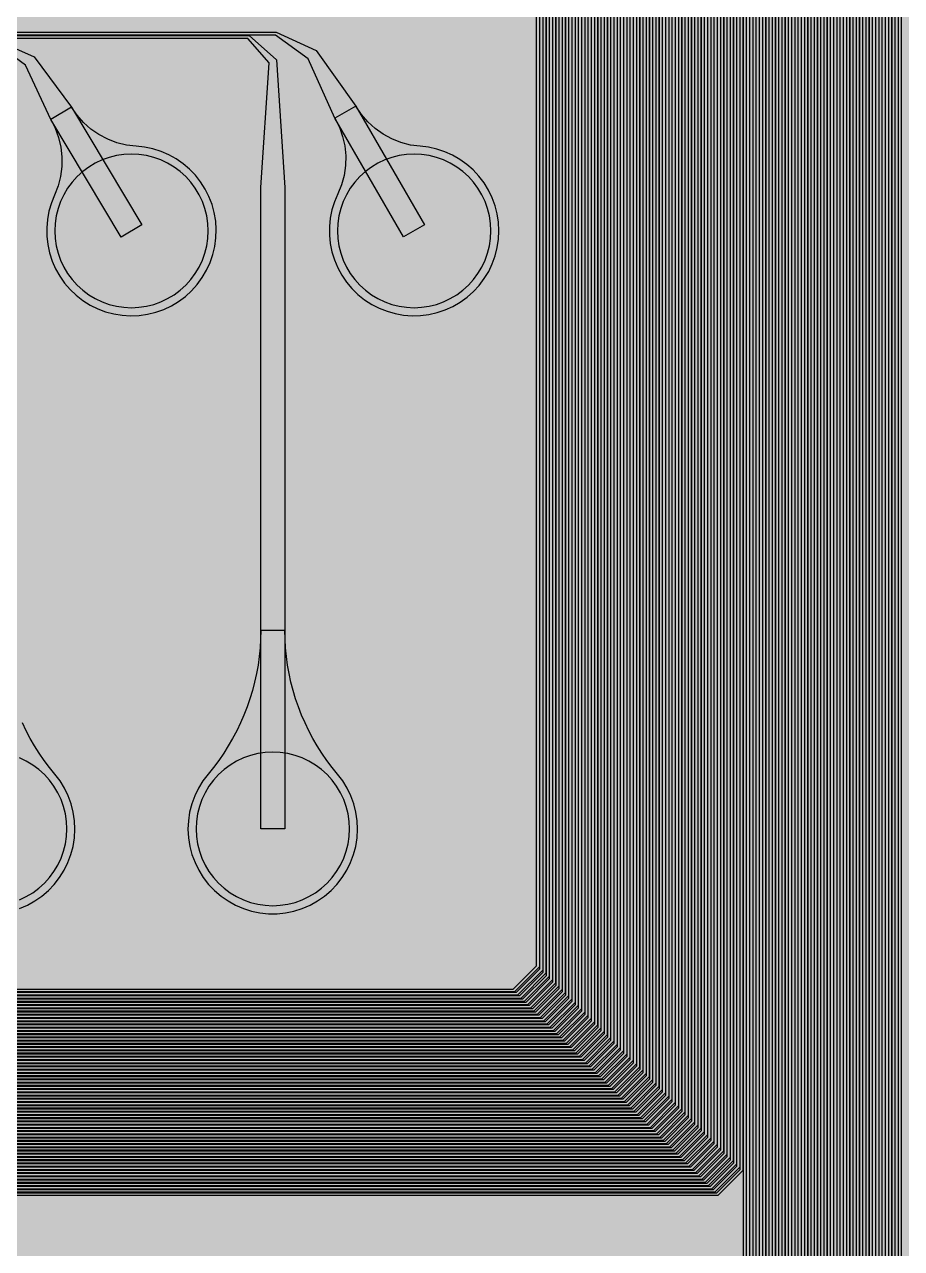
# Model space of a CAD drawing. Header units: metres. Extents: x -7231 to 10969, y -37556 to 1873.
# Drawn here: x -301 to 785, y -21300 to -19786 of the extents above; entities that cross this region are included whole.
import ezdxf

# ---------------------------------------------------------------- set-up
doc = ezdxf.new("R2010")
doc.units = ezdxf.units.M
for name, color, linetype in [('Metal1', 4, 'CONTINUOUS'), ('Metal2', 3, 'CONTINUOUS'), ('Polyimide', 7, 'CONTINUOUS'), ('Polyimide_Negative', 5, 'CONTINUOUS')]:
    doc.layers.add(name, color=color, linetype=linetype)

msp = doc.modelspace()

# ---------------------------------------------------------------- hatches: boundary and pattern name
at = {"layer": 'Polyimide'}
msp.add_hatch(color=7, dxfattribs=at).paths.add_polyline_path([(4065.7, -468), (4066.7, -502), (4068.5, -536), (4071.4, -570), (4075.5, -604), (4081, -638), (4088, -672), (4096.5, -706), (4106.6, -740), (4118.3, -774), (4131.6, -808), (4146.5, -842), (4162.9, -876), (4180.7, -910), (4199.8, -944), (4220.2, -978), (4241.7, -1012), (4264.2, -1046), (4287.5, -1080), (4311.5, -1114), (4336, -1148), (4360.9, -1182), (4385.9, -1216), (4410.9, -1250), (4435.7, -1284), (4460.2, -1318), (4484.2, -1352), (4507.5, -1385.9), (4530, -1419.9), (4551.5, -1453.9), (4571.9, -1487.9), (4591.1, -1521.9), (4608.9, -1555.9), (4625.3, -1589.9), (4640.1, -1623.9), (4653.4, -1657.9), (4665.1, -1691.9), (4675.2, -1725.9), (4683.7, -1759.9), (4690.7, -1793.9), (4696.2, -1827.9), (4700.3, -1861.9), (4703.2, -1895.9), (4705.1, -1929.9), (4706.1, -1963.9), (4706.4, -1997.9), (4706.5, -2031.9), (4706.5, -4793), (4710, -4838.4), (4720.2, -4882.7), (4737.1, -4925), (4760.1, -4964.2), (4788.9, -4999.5), (4822.6, -5030), (4860.5, -5055.1), (4901.8, -5074.2), (4901.8, -5074.2), (4970.7, -5105.2), (5034.7, -5145.3), (5092.8, -5193.5), (5143.8, -5249.2), (5186.9, -5311.2), (5221.2, -5378.4), (5246.2, -5449.7), (5261.4, -5523.7), (5266.5, -5599), (5261.4, -5674.3), (5246.2, -5748.3), (5221.2, -5819.6), (5186.9, -5886.8), (5143.8, -5948.8), (5092.8, -6004.5), (5034.7, -6052.7), (4970.7, -6092.8), (4901.8, -6123.8), (4860.5, -6142.9), (4822.6, -6168), (4788.9, -6198.5), (4760.1, -6233.8), (4737.1, -6273), (4720.2, -6315.3), (4710, -6359.6), (4706.5, -6405), (4706.5, -9221.5), (4710, -9266.9), (4720.2, -9311.2), (4737.1, -9353.5), (4760.1, -9392.7), (4788.9, -9428), (4822.6, -9458.5), (4860.5, -9483.6), (4901.8, -9502.7), (4970.7, -9533.7), (5034.7, -9573.8), (5092.8, -9622), (5143.8, -9677.7), (5186.9, -9739.7), (5221.2, -9806.9), (5246.2, -9878.2), (5261.4, -9952.2), (5266.5, -10027.5), (5261.4, -10102.8), (5246.2, -10176.8), (5221.2, -10248.1), (5186.9, -10315.3), (5143.8, -10377.3), (5092.8, -10433), (5034.7, -10481.2), (4970.7, -10521.3), (4901.8, -10552.3), (4860.5, -10571.4), (4822.6, -10596.5), (4788.9, -10627), (4760.1, -10662.3), (4737.1, -10701.5), (4720.2, -10743.8), (4710, -10788.1), (4706.5, -10833.5), (4706.5, -13650), (4710, -13695.4), (4720.2, -13739.7), (4737.1, -13782), (4760.1, -13821.2), (4788.9, -13856.5), (4822.6, -13887), (4860.5, -13912.1), (4901.8, -13931.2), (4970.7, -13962.2), (5034.7, -14002.2), (5092.8, -14050.5), (5143.8, -14106.2), (5186.9, -14168.2), (5221.2, -14235.4), (5246.2, -14306.7), (5261.4, -14380.7), (5266.5, -14456), (5261.4, -14531.3), (5246.2, -14605.3), (5221.2, -14676.5), (5186.9, -14743.8), (5143.8, -14805.8), (5092.8, -14861.5), (5034.7, -14909.7), (4970.7, -14949.8), (4901.8, -14980.8), (4860.5, -14999.9), (4822.6, -15025), (4788.9, -15055.5), (4760.1, -15090.8), (4737.1, -15130), (4720.2, -15172.3), (4710, -15216.6), (4706.5, -15262), (4706.5, -15456), (4720.9, -15750), (4764.1, -16041.3), (4835.7, -16326.8), (4934.9, -16604), (5060.7, -16870.2), (5212.1, -17122.7), (5387.5, -17359.2), (5585.2, -17577.3), (5803.3, -17775), (6039.8, -17950.4), (6292.3, -18101.8), (6558.4, -18227.6), (6835.6, -18326.8), (7121.2, -18398.3), (7412.4, -18441.5), (7706.5, -18456), (9969, -18456), (10047.4, -18459.8), (10125.1, -18471.4), (10201.2, -18490.4), (10275.2, -18516.9), (10346.1, -18550.5), (10413.5, -18590.8), (10476.5, -18637.6), (10534.7, -18690.3), (10587.4, -18748.5), (10634.2, -18811.5), (10674.5, -18878.9), (10708.1, -18949.8), (10734.6, -19023.8), (10753.6, -19099.9), (10765.2, -19177.6), (10769, -19256), (10769, -20895.8), (10730.2, -20951.4), (10694.6, -21009.1), (10662.2, -21068.6), (10633.2, -21129.9), (10607.6, -21192.7), (10585.5, -21256.7), (10566.9, -21322), (10552, -21388.1), (10540.8, -21455), (10533.4, -21522.3), (10529.6, -21590), (10529.6, -21657.8), (10533.4, -21725.5), (10540.8, -21792.9), (10552, -21859.7), (10566.9, -21925.9), (10585.5, -21991.1), (10607.6, -22055.2), (10633.2, -22117.9), (10662.2, -22179.2), (10694.6, -22238.7), (10730.2, -22296.4), (10769, -22352), (10769, -32454.2), (10728.7, -32510.5), (10691.7, -32568.9), (10658, -32629.3), (10627.8, -32691.6), (10601.2, -32755.4), (10578.2, -32820.7), (10558.9, -32887.1), (10543.4, -32954.5), (10531.8, -33022.7), (10524, -33091.4), (10520.1, -33160.5), (10520.1, -33229.7), (10524, -33298.8), (10531.8, -33367.5), (10543.4, -33435.7), (10558.9, -33503.1), (10578.2, -33569.5), (10601.2, -33634.8), (10627.8, -33698.6), (10658, -33760.8), (10691.7, -33821.3), (10728.7, -33879.7), (10769, -33936), (10769, -36556), (10765.2, -36634.4), (10753.6, -36712.1), (10734.6, -36788.2), (10708.1, -36862.1), (10674.5, -36933.1), (10634.2, -37000.5), (10587.4, -37063.5), (10534.7, -37121.7), (10476.5, -37174.4), (10413.5, -37221.2), (10346.1, -37261.5), (10275.2, -37295.1), (10201.2, -37321.6), (10125.1, -37340.6), (10047.4, -37352.1), (9969, -37356), (-6231, -37356), (-6309.4, -37352.1), (-6387.1, -37340.6), (-6463.2, -37321.6), (-6537.2, -37295.1), (-6608.1, -37261.5), (-6675.5, -37221.2), (-6738.5, -37174.4), (-6796.7, -37121.7), (-6849.4, -37063.5), (-6896.2, -37000.5), (-6936.5, -36933.1), (-6970.1, -36862.1), (-6996.6, -36788.2), (-7015.6, -36712.1), (-7027.2, -36634.4), (-7031, -36556), (-7031, -33936), (-6990.7, -33879.8), (-6953.7, -33821.3), (-6920, -33760.9), (-6889.8, -33698.6), (-6863.2, -33634.8), (-6840.2, -33569.5), (-6820.9, -33503.1), (-6805.4, -33435.7), (-6793.7, -33367.5), (-6785.9, -33298.8), (-6782, -33229.7), (-6782, -33160.5), (-6785.9, -33091.4), (-6793.7, -33022.7), (-6805.4, -32954.5), (-6820.9, -32887.1), (-6840.2, -32820.6), (-6863.2, -32755.4), (-6889.8, -32691.5), (-6920, -32629.3), (-6953.7, -32568.9), (-6990.7, -32510.4), (-7031, -32454.2), (-7031, -22364.8), (-6990.7, -22308.6), (-6953.7, -22250.1), (-6920, -22189.7), (-6889.8, -22127.5), (-6863.2, -22063.6), (-6840.2, -21998.4), (-6820.9, -21931.9), (-6805.4, -21864.5), (-6793.7, -21796.3), (-6785.9, -21727.6), (-6782, -21658.5), (-6782, -21589.3), (-6785.9, -21520.3), (-6793.7, -21451.5), (-6805.4, -21383.3), (-6820.9, -21315.9), (-6840.2, -21249.5), (-6863.2, -21184.2), (-6889.8, -21120.4), (-6920, -21058.1), (-6953.7, -20997.7), (-6990.7, -20939.3), (-7031, -20883), (-7031, -19256), (-7027.2, -19177.6), (-7015.6, -19099.9), (-6996.6, -19023.8), (-6970.1, -18949.8), (-6936.5, -18878.9), (-6896.2, -18811.5), (-6849.4, -18748.5), (-6796.7, -18690.3), (-6738.5, -18637.6), (-6675.5, -18590.8), (-6608.1, -18550.5), (-6537.2, -18516.9), (-6463.2, -18490.4), (-6387.1, -18471.4), (-6309.4, -18459.8), (-6231, -18456), (-3968.5, -18456), (-3674.4, -18441.5), (-3383.2, -18398.3), (-3097.6, -18326.8), (-2820.4, -18227.6), (-2554.3, -18101.8), (-2301.8, -17950.4), (-2065.3, -17775), (-1847.2, -17577.3), (-1649.5, -17359.2), (-1474.1, -17122.7), (-1322.7, -16870.2), (-1196.9, -16604), (-1097.7, -16326.8), (-1026.1, -16041.3), (-982.9, -15750), (-968.5, -15456), (-968.5, -15262), (-972, -15216.6), (-982.2, -15172.3), (-999.1, -15130), (-1022.1, -15090.8), (-1050.9, -15055.5), (-1084.6, -15025), (-1122.5, -14999.9), (-1163.8, -14980.8), (-1232.7, -14949.8), (-1296.7, -14909.7), (-1354.8, -14861.5), (-1405.8, -14805.8), (-1448.9, -14743.8), (-1483.2, -14676.5), (-1508.2, -14605.3), (-1523.4, -14531.3), (-1528.5, -14456), (-1523.4, -14380.7), (-1508.2, -14306.7), (-1483.2, -14235.4), (-1448.9, -14168.2), (-1405.8, -14106.2), (-1354.8, -14050.5), (-1296.7, -14002.2), (-1232.7, -13962.2), (-1163.8, -13931.2), (-1122.5, -13912.1), (-1084.6, -13887), (-1050.9, -13856.5), (-1022.1, -13821.2), (-999.1, -13782), (-982.2, -13739.7), (-972, -13695.4), (-968.5, -13650), (-968.5, -12309.6), (-972, -12264.3), (-982.2, -12219.9), (-999.1, -12177.7), (-1022.1, -12138.5), (-1050.9, -12103.2), (-1084.6, -12072.6), (-1122.5, -12047.5), (-1163.8, -12028.5), (-1232.7, -11997.4), (-1296.7, -11957.4), (-1354.8, -11909.1), (-1405.8, -11853.5), (-1448.9, -11791.5), (-1483.2, -11724.2), (-1508.2, -11653), (-1523.4, -11579), (-1528.5, -11503.7), (-1523.4, -11428.3), (-1508.2, -11354.4), (-1483.2, -11283.1), (-1448.9, -11215.9), (-1405.8, -11153.8), (-1354.8, -11098.2), (-1296.7, -11049.9), (-1232.7, -11009.9), (-1163.8, -10978.8), (-1122.5, -10959.8), (-1084.6, -10934.7), (-1050.9, -10904.1), (-1022.1, -10868.9), (-999.1, -10829.6), (-982.2, -10787.4), (-972, -10743), (-968.5, -10697.7), (-968.5, -9357.3), (-972, -9311.9), (-982.2, -9267.6), (-999.1, -9225.4), (-1022.1, -9186.1), (-1050.9, -9150.8), (-1084.6, -9120.3), (-1122.5, -9095.2), (-1163.8, -9076.2), (-1163.8, -9076.2), (-1232.7, -9045.1), (-1296.7, -9005.1), (-1354.8, -8956.8), (-1405.8, -8901.1), (-1448.9, -8839.1), (-1483.2, -8771.9), (-1508.2, -8700.6), (-1523.4, -8626.7), (-1528.5, -8551.3), (-1523.4, -8476), (-1508.2, -8402), (-1483.2, -8330.8), (-1448.9, -8263.5), (-1405.8, -8201.5), (-1354.8, -8145.9), (-1296.7, -8097.6), (-1232.7, -8057.6), (-1163.8, -8026.5), (-1163.8, -8026.5), (-1122.5, -8007.4), (-1084.6, -7982.4), (-1050.9, -7951.8), (-1022.1, -7916.5), (-999.1, -7877.3), (-982.2, -7835), (-972, -7790.7), (-968.5, -7745.4), (-968.5, -6405), (-972, -6359.6), (-982.2, -6315.3), (-999.1, -6273), (-1022.1, -6233.8), (-1050.9, -6198.5), (-1084.6, -6168), (-1122.5, -6142.9), (-1163.8, -6123.8), (-1163.8, -6123.8), (-1232.7, -6092.8), (-1296.7, -6052.7), (-1354.8, -6004.5), (-1405.8, -5948.8), (-1448.9, -5886.8), (-1483.2, -5819.6), (-1508.2, -5748.3), (-1523.4, -5674.3), (-1528.5, -5599), (-1523.4, -5523.7), (-1508.2, -5449.7), (-1483.2, -5378.4), (-1448.9, -5311.2), (-1405.8, -5249.2), (-1354.8, -5193.5), (-1296.7, -5145.3), (-1232.7, -5105.2), (-1163.8, -5074.2), (-1163.8, -5074.2), (-1122.5, -5055.1), (-1084.6, -5030), (-1050.9, -4999.5), (-1022.1, -4964.2), (-999.1, -4925), (-982.2, -4882.7), (-972, -4838.4), (-968.5, -4793), (-968.5, -2031.9), (-968.4, -1997.9), (-968.1, -1963.9), (-967.1, -1929.9), (-965.2, -1895.9), (-962.2, -1861.9), (-958, -1827.9), (-952.4, -1793.9), (-945.3, -1759.9), (-936.6, -1725.9), (-926.4, -1691.9), (-914.4, -1657.9), (-900.9, -1623.9), (-885.7, -1589.9), (-869.1, -1555.9), (-850.9, -1521.9), (-831.4, -1487.9), (-810.6, -1453.9), (-788.7, -1419.9), (-765.8, -1385.9), (-742.1, -1352), (-717.6, -1318), (-692.7, -1284), (-667.4, -1250), (-641.9, -1216), (-616.4, -1182), (-591.1, -1148), (-566.1, -1114), (-541.7, -1080), (-517.9, -1046), (-495, -1012), (-473.1, -978), (-452.4, -944), (-432.8, -910), (-414.7, -876), (-398, -842), (-382.9, -808), (-369.3, -774), (-357.4, -740), (-347.1, -706), (-338.4, -672), (-331.3, -638), (-325.7, -604), (-321.5, -570), (-318.6, -536), (-316.7, -502), (-315.7, -468), (-315.3, -434), (-315.2, -400), (-315.2, 401), (-315.2, 451), (-315.2, 1644), (-270.2, 1644), (-270, 1637.1), (-269.4, 1630.3), (-268.2, 1623.5), (-266.7, 1616.8), (-264.7, 1610.2), (-262.3, 1603.8), (-259.4, 1597.6), (-256.2, 1591.5), (-252.6, 1585.7), (-248.6, 1580.1), (-244.2, 1574.8), (-239.5, 1569.8), (-234.5, 1565.1), (-229.2, 1560.7), (-223.6, 1556.7), (-217.8, 1553.1), (-211.7, 1549.8), (-205.4, 1547), (-199, 1544.6), (-192.4, 1542.6), (-185.7, 1541), (-179, 1539.9), (-172.1, 1539.2), (-165.2, 1539), (-158.4, 1539.2), (-151.5, 1539.9), (-144.8, 1541), (-138.1, 1542.6), (-131.5, 1544.6), (-125.1, 1547), (-118.8, 1549.8), (-112.8, 1553.1), (-106.9, 1556.7), (-101.3, 1560.7), (-96, 1565.1), (-91, 1569.8), (-86.3, 1574.8), (-81.9, 1580.1), (-77.9, 1585.7), (-74.3, 1591.5), (-71.1, 1597.6), (-68.2, 1603.8), (-65.8, 1610.2), (-63.8, 1616.8), (-62.3, 1623.5), (-61.1, 1630.3), (-60.5, 1637.1), (-60.2, 1644), (1853, 1644), (1853, 1573), (3815.2, 1573), (3815.5, 1579.5), (3816.1, 1586.1), (3817.2, 1592.5), (3818.7, 1598.9), (3820.6, 1605.1), (3822.9, 1611.3), (3825.6, 1617.2), (3828.6, 1623), (3832.1, 1628.6), (3835.9, 1633.9), (3840.1, 1638.9), (3844.5, 1643.7), (3849.3, 1648.2), (3854.4, 1652.3), (3859.7, 1656.1), (3865.2, 1659.6), (3871, 1662.7), (3877, 1665.4), (3883.1, 1667.7), (3889.4, 1669.6), (3895.7, 1671.1), (3902.2, 1672.1), (3908.7, 1672.8), (3915.2, 1673), (3921.8, 1672.8), (3928.3, 1672.1), (3934.8, 1671.1), (3941.1, 1669.6), (3947.4, 1667.7), (3953.5, 1665.4), (3959.5, 1662.7), (3965.2, 1659.6), (3970.8, 1656.1), (3976.1, 1652.3), (3981.2, 1648.2), (3986, 1643.7), (3990.4, 1638.9), (3994.6, 1633.9), (3998.4, 1628.6), (4001.9, 1623), (4004.9, 1617.2), (4007.6, 1611.3), (4009.9, 1605.1), (4011.8, 1598.9), (4013.3, 1592.5), (4014.4, 1586.1), (4015, 1579.5), (4015.2, 1573), (4065.2, 1573), (4065.2, 451), (4065.2, 401), (4065.2, -400), (4065.3, -434), (4065.7, -468)])

# ---------------------------------------------------------------- linework, layer by layer
at = {"layer": 'Metal1'}
for points in [[(584.7, -19211.9), (584.7, -21199.7), (553.7, -21230.7), (-5962.2, -21230.7)], [(-5960.8, -21227.2), (552.3, -21227.2), (581.2, -21198.3), (581.2, -19211.9)], [(576.7, -19211.9), (576.7, -21191.7), (545.7, -21222.7), (-5954.2, -21222.7)], [(-5952.8, -21219.2), (544.3, -21219.2), (573.2, -21190.3), (573.2, -19211.9)], [(568.7, -19211.9), (568.7, -21183.7), (537.7, -21214.7), (-5946.2, -21214.7)], [(-5944.8, -21211.2), (536.3, -21211.2), (565.2, -21182.3), (565.2, -19211.9)], [(560.7, -19211.9), (560.7, -21175.7), (529.7, -21206.7), (-5938.2, -21206.7)], [(-5936.8, -21203.2), (528.3, -21203.2), (557.2, -21174.3), (557.2, -19211.9)], [(552.7, -19211.9), (552.7, -21167.7), (521.7, -21198.7), (-5930.2, -21198.7)], [(-5928.8, -21195.2), (520.3, -21195.2), (549.2, -21166.3), (549.2, -19211.9)], [(544.7, -19211.9), (544.7, -21159.7), (513.7, -21190.7), (-5922.2, -21190.7)], [(-5920.8, -21187.2), (512.3, -21187.2), (541.2, -21158.3), (541.2, -19211.9)], [(536.7, -19211.9), (536.7, -21151.7), (505.7, -21182.7), (-5914.2, -21182.7)], [(-5912.8, -21179.2), (504.3, -21179.2), (533.2, -21150.3), (533.2, -19211.9)], [(528.7, -19211.9), (528.7, -21143.7), (497.7, -21174.7), (-5906.2, -21174.7)], [(-5904.8, -21171.2), (496.3, -21171.2), (525.2, -21142.3), (525.2, -19211.9)], [(520.7, -19211.9), (520.7, -21135.7), (489.7, -21166.7), (-5898.2, -21166.7)], [(-5896.8, -21163.2), (488.3, -21163.2), (517.2, -21134.3), (517.2, -19211.9)], [(512.7, -19211.9), (512.7, -21127.7), (481.7, -21158.7), (-5890.2, -21158.7)], [(-5888.8, -21155.2), (480.3, -21155.2), (509.2, -21126.3), (509.2, -19211.9)], [(504.7, -19211.9), (504.7, -21119.7), (473.7, -21150.7), (-5882.2, -21150.7)], [(-5880.8, -21147.2), (472.3, -21147.2), (501.2, -21118.3), (501.2, -19211.9)], [(496.7, -19211.9), (496.7, -21111.7), (465.7, -21142.7), (-5874.2, -21142.7)], [(-5872.8, -21139.2), (464.3, -21139.2), (493.2, -21110.3), (493.2, -19211.9)], [(488.7, -19211.9), (488.7, -21103.7), (457.7, -21134.7), (-5866.2, -21134.7)], [(-5864.8, -21131.2), (456.3, -21131.2), (485.2, -21102.3), (485.2, -19211.9)], [(480.7, -19211.9), (480.7, -21095.7), (449.7, -21126.7), (-5858.2, -21126.7)], [(-5856.8, -21123.2), (448.3, -21123.2), (477.2, -21094.3), (477.2, -19211.9)], [(472.7, -19211.9), (472.7, -21087.7), (441.7, -21118.7), (-5850.2, -21118.7)], [(-5848.8, -21115.2), (440.3, -21115.2), (469.2, -21086.3), (469.2, -19211.9)], [(464.7, -19211.9), (464.7, -21079.7), (433.7, -21110.7), (-5842.2, -21110.7)], [(-5840.8, -21107.2), (432.3, -21107.2), (461.2, -21078.3), (461.2, -19211.9)], [(456.7, -19211.9), (456.7, -21071.7), (425.7, -21102.7), (-5834.2, -21102.7)], [(-5832.8, -21099.2), (424.3, -21099.2), (453.2, -21070.3), (453.2, -19211.9)], [(448.7, -19211.9), (448.7, -21063.7), (417.7, -21094.7), (-5826.2, -21094.7)], [(-5824.8, -21091.2), (416.3, -21091.2), (445.2, -21062.3), (445.2, -19211.9)], [(440.7, -19211.9), (440.7, -21055.7), (409.7, -21086.7), (-5818.2, -21086.7)], [(-5816.8, -21083.2), (408.3, -21083.2), (437.2, -21054.3), (437.2, -19211.9)], [(432.7, -19211.9), (432.7, -21047.7), (401.7, -21078.7), (-5810.2, -21078.7)], [(-5808.8, -21075.2), (400.3, -21075.2), (429.2, -21046.3), (429.2, -19211.9)], [(424.7, -19211.9), (424.7, -21039.7), (393.7, -21070.7), (-5802.2, -21070.7)], [(-5800.8, -21067.2), (392.3, -21067.2), (421.2, -21038.3), (421.2, -19211.9)], [(416.7, -19211.9), (416.7, -21031.7), (385.7, -21062.7), (-5794.2, -21062.7)], [(-5792.8, -21059.2), (384.3, -21059.2), (413.2, -21030.3), (413.2, -19211.9)], [(408.7, -19211.9), (408.7, -21023.7), (377.7, -21054.7), (-5786.2, -21054.7)], [(-5784.8, -21051.2), (376.3, -21051.2), (405.2, -21022.3), (405.2, -19211.9)], [(400.7, -19211.9), (400.7, -21015.7), (369.7, -21046.7), (-5778.2, -21046.7)], [(-5776.8, -21043.2), (368.3, -21043.2), (397.2, -21014.3), (397.2, -19211.9)], [(392.7, -19211.9), (392.7, -21007.7), (361.7, -21038.7), (-5770.2, -21038.7)], [(-5768.8, -21035.2), (360.3, -21035.2), (389.2, -21006.3), (389.2, -19211.9)], [(384.7, -19211.9), (384.7, -20999.7), (353.7, -21030.7), (-5762.2, -21030.7)], [(-5760.8, -21027.2), (352.3, -21027.2), (381.2, -20998.3), (381.2, -19211.9)], [(376.7, -19211.9), (376.7, -20991.7), (345.7, -21022.7), (-5754.2, -21022.7)], [(-5752.8, -21019.2), (344.3, -21019.2), (373.2, -20990.3), (373.2, -19211.9)], [(368.7, -19211.9), (368.7, -20983.7), (337.7, -21014.7), (-5746.2, -21014.7)], [(-5744.8, -21011.2), (336.3, -21011.2), (365.2, -20982.3), (365.2, -19211.9)], [(360.7, -19211.9), (360.7, -20975.7), (329.7, -21006.7), (-5738.2, -21006.7)], [(-5736.8, -21003.2), (328.3, -21003.2), (357.2, -20974.3), (357.2, -19211.9)], [(352.7, -19211.9), (352.7, -20967.7), (321.7, -20998.7), (-5730.2, -20998.7)], [(-5728.8, -20995.2), (320.3, -20995.2), (349.2, -20966.3), (349.2, -19211.9)], [(344.7, -19211.9), (344.7, -20959.7), (313.7, -20990.7), (-5722.2, -20990.7)], [(-5720.8, -20987.2), (312.3, -20987.2), (341.2, -20958.3), (341.2, -19211.9)], [(336.7, -19211.9), (336.7, -20951.7), (305.7, -20982.7), (-5714.2, -20982.7)], [(-5712.8, -20979.2), (304.3, -20979.2), (333.2, -20950.3), (333.2, -19211.9)], [(589.2, -23950.3), (589.2, -19211.9)], [(592.7, -19211.9), (592.7, -23951.7)], [(597.2, -23958.3), (597.2, -19211.9)], [(600.7, -19211.9), (600.7, -23959.7)], [(605.2, -23966.3), (605.2, -19211.9)], [(608.7, -19211.9), (608.7, -23967.7)], [(613.2, -23974.3), (613.2, -19211.9)], [(616.7, -19211.9), (616.7, -23975.7)], [(621.2, -23982.3), (621.2, -19211.9)], [(624.7, -19211.9), (624.7, -23983.7)], [(629.2, -23990.3), (629.2, -19211.9)], [(632.7, -19211.9), (632.7, -23991.7)], [(637.2, -23998.3), (637.2, -19211.9)], [(640.7, -19211.9), (640.7, -23999.7)], [(645.2, -24006.3), (645.2, -19211.9)], [(648.7, -19211.9), (648.7, -24007.7)], [(653.2, -24014.3), (653.2, -19211.9)], [(656.7, -19211.9), (656.7, -24015.7)], [(661.2, -24022.3), (661.2, -19211.9)], [(664.7, -19211.9), (664.7, -24023.7)], [(669.2, -24030.3), (669.2, -19211.9)], [(672.7, -19211.9), (672.7, -24031.7)], [(677.2, -24038.3), (677.2, -19211.9)], [(680.7, -19211.9), (680.7, -24039.7)], [(685.2, -24046.3), (685.2, -19211.9)], [(688.7, -19211.9), (688.7, -24047.7)], [(693.2, -24054.3), (693.2, -19211.9)], [(696.7, -19211.9), (696.7, -24055.7)], [(701.2, -24062.3), (701.2, -19211.9)], [(704.7, -19211.9), (704.7, -24063.7)], [(709.2, -24070.3), (709.2, -19211.9)], [(712.7, -19211.9), (712.7, -24071.7)], [(717.2, -24078.3), (717.2, -19211.9)], [(720.7, -19211.9), (720.7, -24079.7)], [(725.2, -24086.3), (725.2, -19211.9)], [(728.7, -19211.9), (728.7, -24087.7)], [(733.2, -24094.3), (733.2, -19211.9)], [(736.7, -19211.9), (736.7, -24095.7)], [(741.2, -24102.3), (741.2, -19211.9)], [(744.7, -19211.9), (744.7, -24103.7)], [(749.2, -24110.3), (749.2, -19211.9)], [(752.7, -19211.9), (752.7, -24111.7)], [(757.2, -24118.3), (757.2, -19211.9)], [(760.7, -19211.9), (760.7, -24119.7)], [(765.2, -24126.3), (765.2, -19211.9)], [(768.7, -19211.9), (768.7, -24127.7)], [(773.2, -24134.3), (773.2, -19211.9)], [(776.7, -19211.9), (776.7, -24135.7)], [(781.2, -24142.3), (781.2, -19211.9)], [(784.7, -19211.9), (784.7, -24143.7)], [(-5834.2, -19799.2), (-22.8, -19799.2), (11.1, -19829.1), (21.5, -19987.1), (21.5, -20781), (-8.5, -20781), (-8.5, -19987.1), (1.9, -19832.9), (-24.2, -19802.8), (-5832.8, -19802.8)], [(-307.1, -20879.5), (-297.4, -20875.3), (-288.1, -20870.2), (-279.4, -20864.2), (-271.3, -20857.3), (-264, -20849.6), (-257.5, -20841.2), (-251.9, -20832.2), (-247.2, -20822.7), (-243.4, -20812.8), (-240.7, -20802.6), (-239.1, -20792.1), (-238.5, -20781.5), (-239, -20770.9), (-240.5, -20760.4), (-243.1, -20750.1), (-246.8, -20740.2), (-251.4, -20730.6), (-256.9, -20721.6), (-263.4, -20713.1), (-270.1, -20704.8), (-276.6, -20696.2), (-282.7, -20687.4), (-288.4, -20678.4), (-293.8, -20669.1), (-298.9, -20659.6), (-303.5, -20649.9)]]:
    msp.add_lwpolyline(points, dxfattribs=at)
msp.add_lwpolyline([(-8.5, -20535.4), (-8.7, -20546.2), (-9.3, -20556.9), (-10.4, -20567.6), (-11.8, -20578.2), (-13.7, -20588.8), (-16, -20599.3), (-18.7, -20609.6), (-21.8, -20619.9), (-25.3, -20630.1), (-29.2, -20640.1), (-33.5, -20649.9), (-38.1, -20659.6), (-43.2, -20669.1), (-48.6, -20678.4), (-54.3, -20687.4), (-60.4, -20696.2), (-66.9, -20704.8), (-73.6, -20713.1), (-80.1, -20721.6), (-85.6, -20730.6), (-90.2, -20740.2), (-93.9, -20750.1), (-96.5, -20760.4), (-98, -20770.9), (-98.5, -20781.5), (-97.9, -20792.1), (-96.3, -20802.6), (-93.6, -20812.8), (-89.8, -20822.7), (-85.1, -20832.2), (-79.5, -20841.2), (-73, -20849.6), (-65.7, -20857.3), (-57.6, -20864.2), (-48.9, -20870.2), (-39.6, -20875.3), (-29.9, -20879.5), (-19.7, -20882.7), (-9.4, -20884.8), (1.2, -20885.9), (11.8, -20885.9), (22.4, -20884.8), (32.7, -20882.7), (42.9, -20879.5), (52.6, -20875.3), (61.9, -20870.2), (70.6, -20864.2), (78.7, -20857.3), (86, -20849.6), (92.5, -20841.2), (98.1, -20832.2), (102.8, -20822.7), (106.6, -20812.8), (109.3, -20802.6), (110.9, -20792.1), (111.5, -20781.5), (111, -20770.9), (109.5, -20760.4), (106.9, -20750.1), (103.2, -20740.2), (98.6, -20730.6), (93.1, -20721.6), (86.6, -20713.1), (79.9, -20704.8), (73.4, -20696.2), (67.3, -20687.4), (61.6, -20678.4), (56.2, -20669.1), (51.1, -20659.6), (46.5, -20649.9), (42.2, -20640.1), (38.3, -20630.1), (34.8, -20619.9), (31.7, -20609.6), (29, -20599.3), (26.7, -20588.8), (24.8, -20578.2), (23.4, -20567.6), (22.3, -20556.9), (21.7, -20546.2), (21.5, -20535.4), (-8.5, -20535.4)], close=True, dxfattribs=at)
at = {"layer": 'Metal2'}
for points in [[(588.7, -19211.9), (588.7, -21203.7), (557.7, -21234.7), (-5966.2, -21234.7)], [(-5964.8, -21231.2), (556.3, -21231.2), (585.2, -21202.3), (585.2, -19211.9)], [(580.7, -19211.9), (580.7, -21195.7), (549.7, -21226.7), (-5958.2, -21226.7)], [(-5956.8, -21223.2), (548.3, -21223.2), (577.2, -21194.3), (577.2, -19211.9)], [(572.7, -19211.9), (572.7, -21187.7), (541.7, -21218.7), (-5950.2, -21218.7)], [(-5948.8, -21215.2), (540.3, -21215.2), (569.2, -21186.3), (569.2, -19211.9)], [(564.7, -19211.9), (564.7, -21179.7), (533.7, -21210.7), (-5942.2, -21210.7)], [(-5940.8, -21207.2), (532.3, -21207.2), (561.2, -21178.3), (561.2, -19211.9)], [(556.7, -19211.9), (556.7, -21171.7), (525.7, -21202.7), (-5934.2, -21202.7)], [(-5932.8, -21199.2), (524.3, -21199.2), (553.2, -21170.3), (553.2, -19211.9)], [(548.7, -19211.9), (548.7, -21163.7), (517.7, -21194.7), (-5926.2, -21194.7)], [(-5924.8, -21191.2), (516.3, -21191.2), (545.2, -21162.3), (545.2, -19211.9)], [(540.7, -19211.9), (540.7, -21155.7), (509.7, -21186.7), (-5918.2, -21186.7)], [(-5916.8, -21183.2), (508.3, -21183.2), (537.2, -21154.3), (537.2, -19211.9)], [(532.7, -19211.9), (532.7, -21147.7), (501.7, -21178.7), (-5910.2, -21178.7)], [(-5908.8, -21175.2), (500.3, -21175.2), (529.2, -21146.3), (529.2, -19211.9)], [(524.7, -19211.9), (524.7, -21139.7), (493.7, -21170.7), (-5902.2, -21170.7)], [(-5900.8, -21167.2), (492.3, -21167.2), (521.2, -21138.3), (521.2, -19211.9)], [(516.7, -19211.9), (516.7, -21131.7), (485.7, -21162.7), (-5894.2, -21162.7)], [(-5892.8, -21159.2), (484.3, -21159.2), (513.2, -21130.3), (513.2, -19211.9)], [(508.7, -19211.9), (508.7, -21123.7), (477.7, -21154.7), (-5886.2, -21154.7)], [(-5884.8, -21151.2), (476.3, -21151.2), (505.2, -21122.3), (505.2, -19211.9)], [(500.7, -19211.9), (500.7, -21115.7), (469.7, -21146.7), (-5878.2, -21146.7)], [(-5876.8, -21143.2), (468.3, -21143.2), (497.2, -21114.3), (497.2, -19211.9)], [(492.7, -19211.9), (492.7, -21107.7), (461.7, -21138.7), (-5870.2, -21138.7)], [(-5868.8, -21135.2), (460.3, -21135.2), (489.2, -21106.3), (489.2, -19211.9)], [(484.7, -19211.9), (484.7, -21099.7), (453.7, -21130.7), (-5862.2, -21130.7)], [(-5860.8, -21127.2), (452.3, -21127.2), (481.2, -21098.3), (481.2, -19211.9)], [(476.7, -19211.9), (476.7, -21091.7), (445.7, -21122.7), (-5854.2, -21122.7)], [(-5852.8, -21119.2), (444.3, -21119.2), (473.2, -21090.3), (473.2, -19211.9)], [(468.7, -19211.9), (468.7, -21083.7), (437.7, -21114.7), (-5846.2, -21114.7)], [(-5844.8, -21111.2), (436.3, -21111.2), (465.2, -21082.3), (465.2, -19211.9)], [(460.7, -19211.9), (460.7, -21075.7), (429.7, -21106.7), (-5838.2, -21106.7)], [(-5836.8, -21103.2), (428.3, -21103.2), (457.2, -21074.3), (457.2, -19211.9)], [(452.7, -19211.9), (452.7, -21067.7), (421.7, -21098.7), (-5830.2, -21098.7)], [(-5828.8, -21095.2), (420.3, -21095.2), (449.2, -21066.3), (449.2, -19211.9)], [(444.7, -19211.9), (444.7, -21059.7), (413.7, -21090.7), (-5822.2, -21090.7)], [(-5820.8, -21087.2), (412.3, -21087.2), (441.2, -21058.3), (441.2, -19211.9)], [(436.7, -19211.9), (436.7, -21051.7), (405.7, -21082.7), (-5814.2, -21082.7)], [(-5812.8, -21079.2), (404.3, -21079.2), (433.2, -21050.3), (433.2, -19211.9)], [(428.7, -19211.9), (428.7, -21043.7), (397.7, -21074.7), (-5806.2, -21074.7)], [(-5804.8, -21071.2), (396.3, -21071.2), (425.2, -21042.3), (425.2, -19211.9)], [(420.7, -19211.9), (420.7, -21035.7), (389.7, -21066.7), (-5798.2, -21066.7)], [(-5796.8, -21063.2), (388.3, -21063.2), (417.2, -21034.3), (417.2, -19211.9)], [(412.7, -19211.9), (412.7, -21027.7), (381.7, -21058.7), (-5790.2, -21058.7)], [(-5788.8, -21055.2), (380.3, -21055.2), (409.2, -21026.3), (409.2, -19211.9)], [(404.7, -19211.9), (404.7, -21019.7), (373.7, -21050.7), (-5782.2, -21050.7)], [(-5780.8, -21047.2), (372.3, -21047.2), (401.2, -21018.3), (401.2, -19211.9)], [(396.7, -19211.9), (396.7, -21011.7), (365.7, -21042.7), (-5774.2, -21042.7)], [(-5772.8, -21039.2), (364.3, -21039.2), (393.2, -21010.3), (393.2, -19211.9)], [(388.7, -19211.9), (388.7, -21003.7), (357.7, -21034.7), (-5766.2, -21034.7)], [(-5764.8, -21031.2), (356.3, -21031.2), (385.2, -21002.3), (385.2, -19211.9)], [(380.7, -19211.9), (380.7, -20995.7), (349.7, -21026.7), (-5758.2, -21026.7)], [(-5756.8, -21023.2), (348.3, -21023.2), (377.2, -20994.3), (377.2, -19211.9)], [(372.7, -19211.9), (372.7, -20987.7), (341.7, -21018.7), (-5750.2, -21018.7)], [(-5748.8, -21015.2), (340.3, -21015.2), (369.2, -20986.3), (369.2, -19211.9)], [(364.7, -19211.9), (364.7, -20979.7), (333.7, -21010.7), (-5742.2, -21010.7)], [(-5740.8, -21007.2), (332.3, -21007.2), (361.2, -20978.3), (361.2, -19211.9)], [(356.7, -19211.9), (356.7, -20971.7), (325.7, -21002.7), (-5734.2, -21002.7)], [(-5732.8, -20999.2), (324.3, -20999.2), (353.2, -20970.3), (353.2, -19211.9)], [(348.7, -19211.9), (348.7, -20963.7), (317.7, -20994.7), (-5726.2, -20994.7)], [(-5724.8, -20991.2), (316.3, -20991.2), (345.2, -20962.3), (345.2, -19211.9)], [(340.7, -19211.9), (340.7, -20955.7), (309.7, -20986.7), (-5718.2, -20986.7)], [(-5716.8, -20983.2), (308.3, -20983.2), (337.2, -20954.3), (337.2, -19211.9)], [(593.2, -23954.3), (593.2, -19211.9)], [(596.7, -19211.9), (596.7, -23955.7)], [(601.2, -23962.3), (601.2, -19211.9)], [(604.7, -19211.9), (604.7, -23963.7)], [(609.2, -23970.3), (609.2, -19211.9)], [(612.7, -19211.9), (612.7, -23971.7)], [(617.2, -23978.3), (617.2, -19211.9)], [(620.7, -19211.9), (620.7, -23979.7)], [(625.2, -23986.3), (625.2, -19211.9)], [(628.7, -19211.9), (628.7, -23987.7)], [(633.2, -23994.3), (633.2, -19211.9)], [(636.7, -19211.9), (636.7, -23995.7)], [(641.2, -24002.3), (641.2, -19211.9)], [(644.7, -19211.9), (644.7, -24003.7)], [(649.2, -24010.3), (649.2, -19211.9)], [(652.7, -19211.9), (652.7, -24011.7)], [(657.2, -24018.3), (657.2, -19211.9)], [(660.7, -19211.9), (660.7, -24019.7)], [(665.2, -24026.3), (665.2, -19211.9)], [(668.7, -19211.9), (668.7, -24027.7)], [(673.2, -24034.3), (673.2, -19211.9)], [(676.7, -19211.9), (676.7, -24035.7)], [(681.2, -24042.3), (681.2, -19211.9)], [(684.7, -19211.9), (684.7, -24043.7)], [(689.2, -24050.3), (689.2, -19211.9)], [(692.7, -19211.9), (692.7, -24051.7)], [(697.2, -24058.3), (697.2, -19211.9)], [(700.7, -19211.9), (700.7, -24059.7)], [(705.2, -24066.3), (705.2, -19211.9)], [(708.7, -19211.9), (708.7, -24067.7)], [(713.2, -24074.3), (713.2, -19211.9)], [(716.7, -19211.9), (716.7, -24075.7)], [(721.2, -24082.3), (721.2, -19211.9)], [(724.7, -19211.9), (724.7, -24083.7)], [(729.2, -24090.3), (729.2, -19211.9)], [(732.7, -19211.9), (732.7, -24091.7)], [(737.2, -24098.3), (737.2, -19211.9)], [(740.7, -19211.9), (740.7, -24099.7)], [(745.2, -24106.3), (745.2, -19211.9)], [(748.7, -19211.9), (748.7, -24107.7)], [(753.2, -24114.3), (753.2, -19211.9)], [(756.7, -19211.9), (756.7, -24115.7)], [(761.2, -24122.3), (761.2, -19211.9)], [(764.7, -19211.9), (764.7, -24123.7)], [(769.2, -24130.3), (769.2, -19211.9)], [(772.7, -19211.9), (772.7, -24131.7)], [(777.2, -24138.3), (777.2, -19211.9)], [(780.7, -19211.9), (780.7, -24139.7)], [(-5838.2, -19795.2), (10.8, -19795.2), (60.3, -19817.9), (109.5, -19886.6), (194.5, -20033.5), (168.5, -20048.5), (83.5, -19901.6), (50.3, -19828), (9.8, -19798.8), (-5836.8, -19798.8)], [(-5830.2, -19803.2), (-339.3, -19803.2), (-289.1, -19825.4), (-242.8, -19887.7), (-155.6, -20033.3), (-181.4, -20048.7), (-268.5, -19903.1), (-299.5, -19836.1), (-340.2, -19806.8), (-5828.8, -19806.8)]]:
    msp.add_lwpolyline(points, dxfattribs=at)
for points in [[(-268.5, -19903.1), (-262.9, -19913.9), (-258.7, -19925.3), (-255.8, -19937.2), (-254.5, -19949.3), (-254.6, -19961.4), (-256.2, -19973.5), (-259.2, -19985.3), (-263.7, -19996.7), (-267.6, -20006.4), (-270.6, -20016.4), (-272.5, -20026.7), (-273.4, -20037.2), (-273.3, -20047.6), (-272.1, -20058), (-269.9, -20068.3), (-266.7, -20078.3), (-262.5, -20087.9), (-257.3, -20097), (-251.3, -20105.6), (-244.5, -20113.5), (-236.9, -20120.7), (-228.6, -20127.1), (-219.7, -20132.7), (-210.3, -20137.3), (-200.5, -20141), (-190.3, -20143.7), (-180, -20145.4), (-169.5, -20146), (-159.1, -20145.6), (-148.7, -20144.1), (-138.5, -20141.6), (-128.6, -20138.1), (-119.1, -20133.7), (-110.2, -20128.3), (-101.7, -20122), (-94, -20115), (-87, -20107.2), (-80.8, -20098.7), (-75.5, -20089.7), (-71.1, -20080.2), (-67.7, -20070.3), (-65.3, -20060.1), (-63.9, -20049.7), (-63.5, -20039.2), (-64.2, -20028.8), (-66, -20018.4), (-68.7, -20008.3), (-72.5, -19998.6), (-77.2, -19989.2), (-82.8, -19980.3), (-89.3, -19972.1), (-96.5, -19964.5), (-104.5, -19957.8), (-113.1, -19951.8), (-122.3, -19946.7), (-131.9, -19942.6), (-141.9, -19939.4), (-152.2, -19937.3), (-162.6, -19936.2), (-174.7, -19934.7), (-186.5, -19931.9), (-197.9, -19927.5), (-208.7, -19921.9), (-218.7, -19915), (-227.8, -19906.9), (-235.9, -19897.7), (-242.8, -19887.7), (-268.5, -19903.1)], [(83.5, -19901.6), (89, -19912.5), (93, -19924), (95.7, -19935.9), (96.9, -19948), (96.6, -19960.2), (94.8, -19972.3), (91.6, -19984), (87, -19995.3), (82.9, -20004.9), (79.8, -20014.9), (77.7, -20025.2), (76.6, -20035.6), (76.6, -20046.1), (77.7, -20056.5), (79.7, -20066.8), (82.8, -20076.8), (86.9, -20086.5), (91.9, -20095.7), (97.8, -20104.4), (104.5, -20112.4), (112, -20119.7), (120.2, -20126.2), (129, -20131.9), (138.3, -20136.7), (148.1, -20140.5), (158.2, -20143.4), (168.5, -20145.2), (178.9, -20146), (189.4, -20145.7), (199.8, -20144.4), (210, -20142.1), (219.9, -20138.7), (229.5, -20134.4), (238.6, -20129.1), (247.1, -20123), (254.9, -20116.1), (262, -20108.4), (268.3, -20100), (273.8, -20091.1), (278.3, -20081.6), (281.9, -20071.8), (284.5, -20061.6), (286, -20051.2), (286.5, -20040.8), (286, -20030.3), (284.4, -20019.9), (281.8, -20009.8), (278.1, -20000), (273.6, -19990.5), (268.1, -19981.6), (261.7, -19973.3), (254.6, -19965.6), (246.7, -19958.7), (238.2, -19952.6), (229.1, -19947.4), (219.5, -19943.1), (209.6, -19939.8), (199.3, -19937.5), (188.9, -19936.3), (176.9, -19934.7), (165.1, -19931.6), (153.7, -19927.1), (143, -19921.3), (133.1, -19914.2), (124.1, -19906), (116.2, -19896.8), (109.5, -19886.6), (83.5, -19901.6)]]:
    msp.add_lwpolyline(points, close=True, dxfattribs=at)
at = {"layer": 'Polyimide_Negative'}
for points in [[(-73.5, -20041), (-74, -20031.7), (-75.3, -20022.5), (-77.6, -20013.4), (-80.7, -20004.6), (-84.7, -19996.2), (-89.5, -19988.2), (-95.1, -19980.7), (-101.3, -19973.8), (-108.2, -19967.6), (-115.7, -19962), (-123.7, -19957.2), (-132.1, -19953.2), (-140.9, -19950.1), (-150, -19947.8), (-159.2, -19946.5), (-168.5, -19946), (-177.8, -19946.5), (-187, -19947.8), (-196.1, -19950.1), (-204.9, -19953.2), (-213.3, -19957.2), (-221.3, -19962), (-228.8, -19967.6), (-235.7, -19973.8), (-241.9, -19980.7), (-247.5, -19988.2), (-252.3, -19996.2), (-256.3, -20004.6), (-259.4, -20013.4), (-261.7, -20022.5), (-263, -20031.7), (-263.5, -20041), (-263, -20050.3), (-261.7, -20059.5), (-259.4, -20068.6), (-256.3, -20077.4), (-252.3, -20085.8), (-247.5, -20093.8), (-241.9, -20101.3), (-235.7, -20108.2), (-228.8, -20114.4), (-221.3, -20120), (-213.3, -20124.8), (-204.9, -20128.8), (-196.1, -20131.9), (-187, -20134.2), (-177.8, -20135.5), (-168.5, -20136), (-159.2, -20135.5), (-150, -20134.2), (-140.9, -20131.9), (-132.1, -20128.8), (-123.7, -20124.8), (-115.7, -20120), (-108.2, -20114.4), (-101.3, -20108.2), (-95.1, -20101.3), (-89.5, -20093.8), (-84.7, -20085.8), (-80.7, -20077.4), (-77.6, -20068.6), (-75.3, -20059.5), (-74, -20050.3), (-73.5, -20041)], [(276.5, -20041), (276, -20031.7), (274.7, -20022.5), (272.4, -20013.4), (269.3, -20004.6), (265.3, -19996.2), (260.5, -19988.2), (254.9, -19980.7), (248.7, -19973.8), (241.8, -19967.6), (234.3, -19962), (226.3, -19957.2), (217.9, -19953.2), (209.1, -19950.1), (200, -19947.8), (190.8, -19946.5), (181.5, -19946), (172.2, -19946.5), (163, -19947.8), (153.9, -19950.1), (145.1, -19953.2), (136.7, -19957.2), (128.7, -19962), (121.2, -19967.6), (114.3, -19973.8), (108.1, -19980.7), (102.5, -19988.2), (97.7, -19996.2), (93.7, -20004.6), (90.6, -20013.4), (88.3, -20022.5), (87, -20031.7), (86.5, -20041), (87, -20050.3), (88.3, -20059.5), (90.6, -20068.6), (93.7, -20077.4), (97.7, -20085.8), (102.5, -20093.8), (108.1, -20101.3), (114.3, -20108.2), (121.2, -20114.4), (128.7, -20120), (136.7, -20124.8), (145.1, -20128.8), (153.9, -20131.9), (163, -20134.2), (172.2, -20135.5), (181.5, -20136), (190.8, -20135.5), (200, -20134.2), (209.1, -20131.9), (217.9, -20128.8), (226.3, -20124.8), (234.3, -20120), (241.8, -20114.4), (248.7, -20108.2), (254.9, -20101.3), (260.5, -20093.8), (265.3, -20085.8), (269.3, -20077.4), (272.4, -20068.6), (274.7, -20059.5), (276, -20050.3), (276.5, -20041)], [(101.5, -20781), (101, -20771.7), (99.7, -20762.5), (97.4, -20753.4), (94.3, -20744.6), (90.3, -20736.2), (85.5, -20728.2), (79.9, -20720.7), (73.7, -20713.8), (66.8, -20707.6), (59.3, -20702), (51.3, -20697.2), (42.9, -20693.2), (34.1, -20690.1), (25, -20687.8), (15.8, -20686.5), (6.5, -20686), (-2.8, -20686.5), (-12, -20687.8), (-21.1, -20690.1), (-29.9, -20693.2), (-38.3, -20697.2), (-46.3, -20702), (-53.8, -20707.6), (-60.7, -20713.8), (-66.9, -20720.7), (-72.5, -20728.2), (-77.3, -20736.2), (-81.3, -20744.6), (-84.4, -20753.4), (-86.7, -20762.5), (-88, -20771.7), (-88.5, -20781), (-88, -20790.3), (-86.7, -20799.5), (-84.4, -20808.6), (-81.3, -20817.4), (-77.3, -20825.8), (-72.5, -20833.8), (-66.9, -20841.3), (-60.7, -20848.2), (-53.8, -20854.4), (-46.3, -20860), (-38.3, -20864.8), (-29.9, -20868.8), (-21.1, -20871.9), (-12, -20874.2), (-2.8, -20875.5), (6.5, -20876), (15.8, -20875.5), (25, -20874.2), (34.1, -20871.9), (42.9, -20868.8), (51.3, -20864.8), (59.3, -20860), (66.8, -20854.4), (73.7, -20848.2), (79.9, -20841.3), (85.5, -20833.8), (90.3, -20825.8), (94.3, -20817.4), (97.4, -20808.6), (99.7, -20799.5), (101, -20790.3), (101.5, -20781)]]:
    msp.add_lwpolyline(points, close=True, dxfattribs=at)
msp.add_lwpolyline([(-307.1, -20868.8), (-298.7, -20864.8), (-290.7, -20860), (-283.2, -20854.4), (-276.3, -20848.2), (-270.1, -20841.3), (-264.5, -20833.8), (-259.7, -20825.8), (-255.7, -20817.4), (-252.6, -20808.6), (-250.3, -20799.5), (-249, -20790.3), (-248.5, -20781), (-248.5, -20781), (-249, -20771.7), (-250.3, -20762.5), (-252.6, -20753.4), (-255.7, -20744.6), (-259.7, -20736.2), (-264.5, -20728.2), (-270.1, -20720.7), (-276.3, -20713.8), (-283.2, -20707.6), (-290.7, -20702), (-298.7, -20697.2), (-307.1, -20693.2)], dxfattribs=at)

doc.saveas('drawing.dxf')
